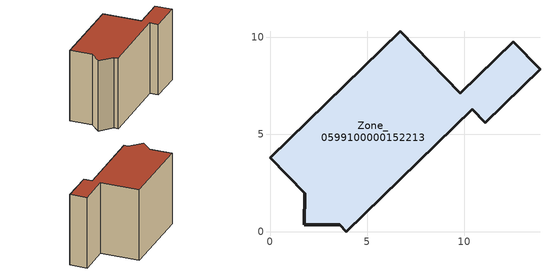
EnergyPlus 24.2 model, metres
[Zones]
Zone_0599100000152213
 floor ground (C_G): 6.69,10.29 9.79,7.11 12.52,9.76 13.89,8.34 11.08,5.6 10.4,6.3 3.92,0 3.58,0.34 1.76,0.36 1.78,1.97 0,3.79 z0
 wall outside (C_F): 1.76,0.36 3.58,0.34 3.92,0 10.4,6.3 11.08,5.6 13.89,8.34 12.52,9.76 9.79,7.11 6.69,10.29 0,3.79 1.78,1.97 1.76,0.36 z0:8.36
 roof outside (C_R): 9.79,7.11 6.69,10.29 0,3.79 1.78,1.97 1.76,0.36 3.58,0.34 3.92,0 10.4,6.3 11.08,5.6 13.89,8.34 12.52,9.76 z8.36
[BUILDING]
Pand.0599100000152213: North Axis=0; Terrain=City; Loads Convergence Tolerance Value=0.04; Temperature Convergence Tolerance Value=0.4; Solar Distribution=FullExterior; Maximum Number of Warmup Days=25; Minimum Number of Warmup Days=1
[Site:Location]
Rotterdam.The.Hague.AP_ZH_NLD Design_Conditions: Latitude=51.96; Longitude=4.45; Time Zone=1; Elevation=-4.5
[SITE:GROUNDTEMPERATURE:BUILDINGSURFACE]
18, 18, 18, 18, 18, 18, 18, 18, 18, 18, 18, 18
[MATERIAL] Thermal Absorptance=0.9; Solar Absorptance=0.7; Visible Absorptance=0.7
Name | Roughness | Thickness | Conductivity | Density | Specific Heat
G.TI.1975-1991 | MediumSmooth | 0.15 | 0.288461 | 540 | 1210
F.TI.1975-1991 | Rough | 0.3 | 0.230769 | 1920 | 840
R.TI.1975-1991 | MediumRough | 0.2 | 0.153846 | 1500 | 1000
[CONSTRUCTION]
C_G: G.TI.1975-1991
C_F: F.TI.1975-1991
C_R: R.TI.1975-1991
[ZONE]
Zone_0599100000152213: Type=1; Multiplier=1; Ceiling Height=Autocalculate; Volume=Autocalculate; Floor Area=autocalculate; Part of Total Floor Area=Yes
[ZONEINFILTRATION:DESIGNFLOWRATE]
Infil_Zone_0599100000152213: Zone or ZoneList or Space or SpaceList=Zone_0599100000152213; Schedule=AlwaysOn; Design Flow Rate Calculation Method=Flow/Area; Flow Rate per Floor Area=0.003; Constant Term Coefficient=1; Temperature Term Coefficient=0; Velocity Term Coefficient=0; Velocity Squared Term Coefficient=0
[HVACTEMPLATE:ZONE:IDEALLOADSAIRSYSTEM]
Zone_0599100000152213: Maximum Heating Supply Air Temperature=50; Minimum Cooling Supply Air Temperature=13; Maximum Heating Supply Air Humidity Ratio=0.0156; Minimum Cooling Supply Air Humidity Ratio=0.0077; Heating Limit=NoLimit; Cooling Limit=NoLimit; Dehumidification Control Type=ConstantSensibleHeatRatio; Cooling Sensible Heat Ratio=0.7; Dehumidification Setpoint=60; Humidification Control Type=None; Humidification Setpoint=30; Outdoor Air Method=None; Outdoor Air Flow Rate per Person=0.00944; Outdoor Air Flow Rate per Zone Floor Area=0; Outdoor Air Flow Rate per Zone=0; Demand Controlled Ventilation Type=None; Outdoor Air Economizer Type=NoEconomizer; Heat Recovery Type=None; Sensible Heat Recovery Effectiveness=0.7; Latent Heat Recovery Effectiveness=0.65
[ZONECONTROL:THERMOSTAT]
ThermostatControl_Zone_0599100000152213: Zone or ZoneList=Zone_0599100000152213; Control Type Schedule=DualSetpointControlType; Control 1=Thermostat_Zone_0599100000152213; Temperature Difference Between Cutout And Setpoint=0
[THERMOSTATSETPOINT:DUALSETPOINT]
Thermostat_Zone_0599100000152213: Heating Setpoint Temperature Schedule=HeatingSetpoint_Zone_0599100000152213; Cooling Setpoint Temperature Schedule=CoolingSetpoint_Zone_0599100000152213
[SCHEDULE:COMPACT]
HeatingSetpoint_Zone_0599100000152213: Through: 12/31, For: AllDays, Until: 24:00, 21
CoolingSetpoint_Zone_0599100000152213: Through: 12/31, For: AllDays, Until: 24:00, 24
DualSetpointControlType: Through: 12/31, For: AllDays, Until: 24:00, 4
AlwaysOn: Through: 12/31, For: AllDays, Until: 24:00, 1
